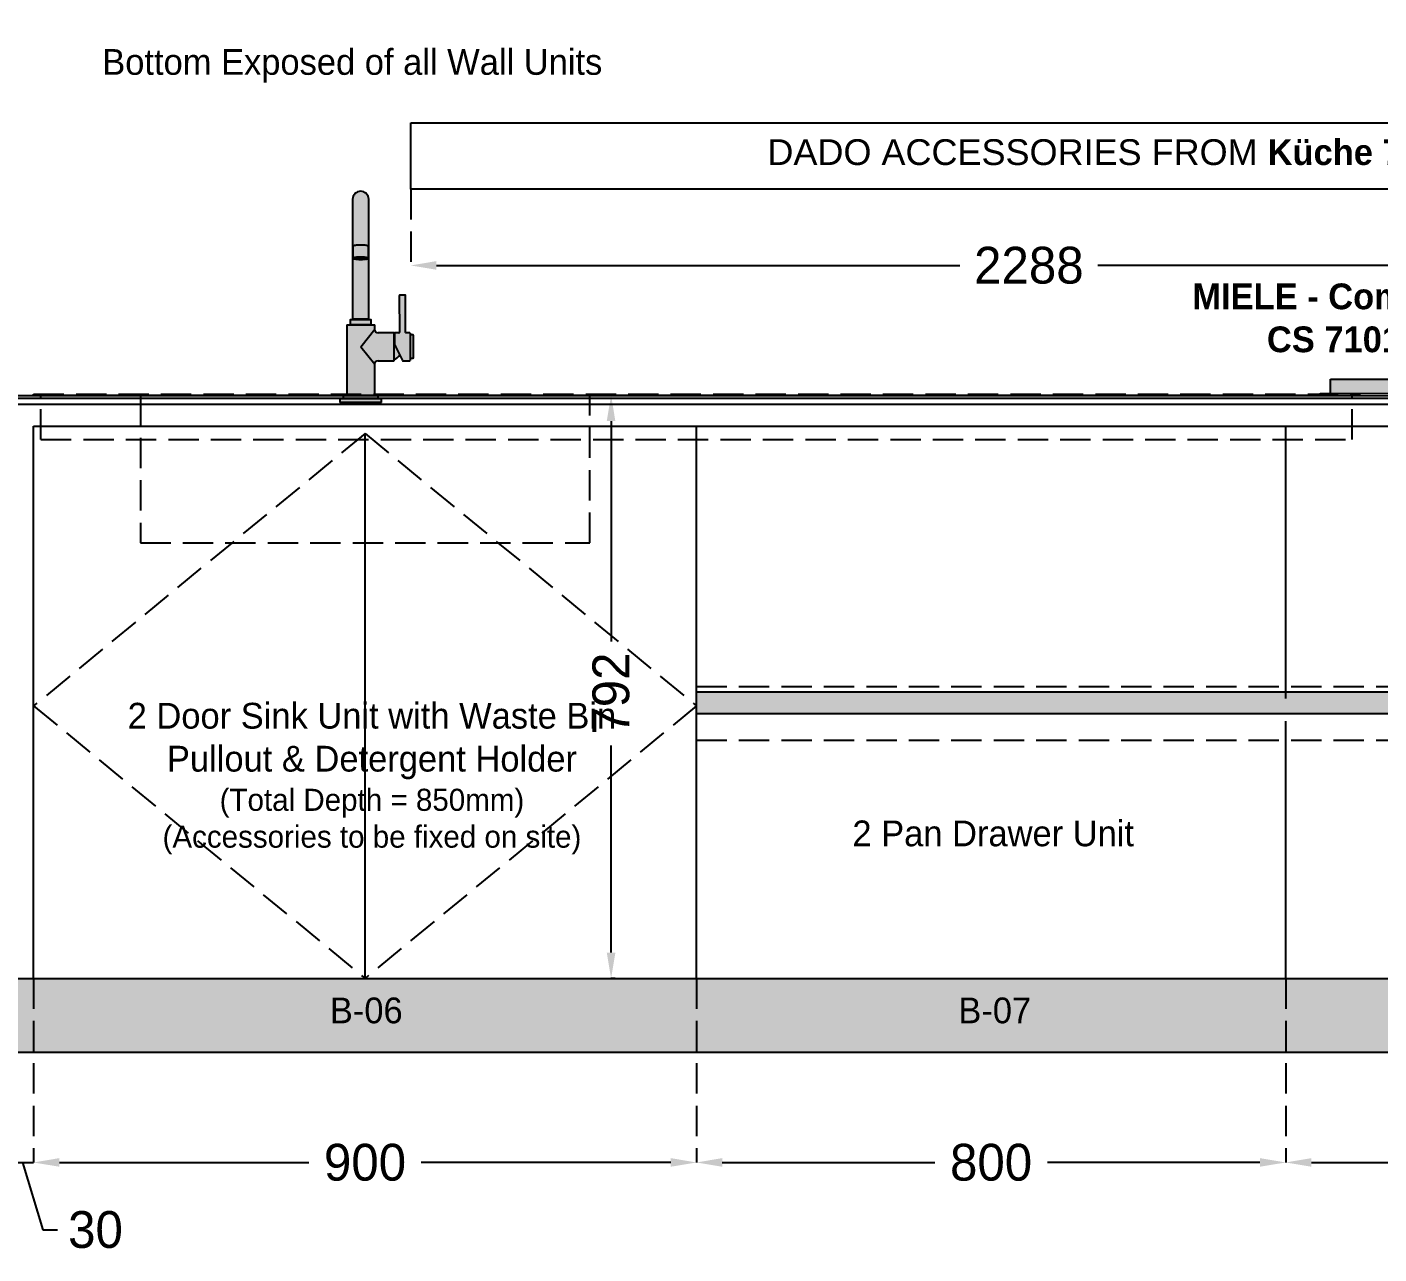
# Model space of a CAD drawing. Header units: millimetres. Extents: x -279428 to -243254, y -13605 to 1263.
# Drawn here: x -250711 to -248876, y -3036 to -1370 of the extents above; entities that cross this region are included whole.
import ezdxf

# ---------------------------------------------------------------- set-up
doc = ezdxf.new("R2010")
doc.units = ezdxf.units.MM
doc.linetypes.add('DGN Style 3', pattern=[57.66124, 41.1866, -16.47464])
for name, color, linetype in [('1-arredi retini', 7, 'Continuous'), ('kitchen line', 250, 'Continuous'), ('Livello 1', 7, 'Continuous'), ('Measurement', 7, 'Continuous')]:
    doc.layers.add(name, color=color, linetype=linetype)
for name, color, linetype, lineweight in [('Partition', 7, 'Continuous', 0), ('Plumbing Fixtures', 220, 'Continuous', 25), ('Text', 7, 'Continuous', 0)]:
    doc.layers.add(name, color=color, linetype=linetype, lineweight=lineweight)
doc.styles.add('Kuche7', font='', dxfattribs={"height": 50})
doc.styles.get("Standard").update_dxf_attribs({"font": 'arial.ttf'})
doc.styles.get('Kuche7').set_extended_font_data('Montserrat')
doc.dimstyles.new('Kuche7', dxfattribs={"dimtxt": 50, "dimasz": 35, "dimexe": 0.18, "dimexo": 0.0625, "dimgap": 10, "dimtad": 0, "dimdec": 0, "dimzin": 0, "dimdsep": 46, "dimtxsty": 'Kuche7', "dimcen": 0.09, "dimclrd": 256, "dimclre": 254, "dimclrt": 1, "dimadec": 0, "dimazin": 0, "dimtfac": 1, "dimtdec": 0, "dimtofl": 0, "dimtmove": 0, "dimatfit": 3, "dimfxl": 1, "dimtolj": 1, "dimtzin": 0, "dimarcsym": 0})

# ---------------------------------------------------------------- blocks, each defined once
blk = doc.blocks.new('ltap')
at = {"layer": '1-arredi retini', "ltscale": 150}
h = blk.add_hatch(color=253, dxfattribs=at)
h.dxf.hatch_style = 1
edge = h.paths.add_edge_path(flags=17)
edge.add_arc((0, 276), 10.9, 0, 180)
edge.add_line((-10.9, 276), (-10.9, 217.1))
edge.add_line((-10.9, 217.1), (-10.9, 212.2))
edge.add_ellipse((0, 212), major_axis=(10.9, 0), ratio=0.173648, start_angle=0, end_angle=180, ccw=False)
edge.add_line((10.9, 212.3), (10.9, 217.1))
edge.add_line((10.9, 217.1), (10.9, 276))
edge = h.paths.add_edge_path()
edge.add_spline(control_points=[(10.8, 197), (10.8, 196.9), (10.8, 196.7), (10.7, 196.5), (10.6, 196.2), (10.4, 196), (10.2, 195.8), (9.9, 195.6), (9.5, 195.4), (9, 195.3), (8.5, 195.1), (8, 195), (7.6, 194.9), (7.4, 194.9), (7.4, 194.9)], knot_values=[0.506449, 0.506449, 0.506449, 0.506449, 0.52828, 0.558342, 0.589939, 0.624642, 0.664962, 0.717354, 0.777431, 0.834862, 0.890723, 0.945616, 0.999881, 1, 1, 1, 1], degree=3, periodic=0)
edge.add_ellipse((0, 196), major_axis=(-9.55, 0), ratio=0.173648, start_angle=148.8751, end_angle=206.4244, ccw=False)
edge.add_spline(control_points=[(10.8, 197), (10.8, 196.9), (10.8, 196.7), (10.7, 196.5), (10.6, 196.2), (10.4, 196), (10.2, 195.8), (9.9, 195.6), (9.5, 195.4), (9, 195.3), (8.5, 195.1), (8, 195), (7.6, 194.9), (7.4, 194.9), (7.4, 194.9)], knot_values=[0.506449, 0.506449, 0.506449, 0.506449, 0.52828, 0.558342, 0.589939, 0.624642, 0.664962, 0.717354, 0.777431, 0.834862, 0.890723, 0.945616, 0.999881, 1, 1, 1, 1], degree=3, periodic=0)
edge.add_ellipse((0, 195.6), major_axis=(8.55, 0), ratio=0.173648, start_angle=342.9235, end_angle=360, ccw=False)
edge.add_spline(control_points=[(10.8, 197), (10.8, 196.9), (10.8, 196.7), (10.7, 196.5), (10.6, 196.2), (10.4, 196), (10.2, 195.8), (9.9, 195.6), (9.5, 195.4), (9, 195.3), (8.5, 195.1), (8, 195), (7.6, 194.9), (7.4, 194.9), (7.4, 194.9)], knot_values=[0.506449, 0.506449, 0.506449, 0.506449, 0.52828, 0.558342, 0.589939, 0.624642, 0.664962, 0.717354, 0.777431, 0.834862, 0.890723, 0.945616, 0.999881, 1, 1, 1, 1], degree=3, periodic=0)
edge.add_ellipse((0, 195.6), major_axis=(8.55, 0), ratio=0.173648, start_angle=197.0765, end_angle=329.5032, ccw=False)
edge.add_line((5.8, 194.5), (5.8, 194.5))
edge.add_ellipse((0, 195.6), major_axis=(8.55, 0), ratio=0.173648, start_angle=197.0765, end_angle=329.5032, ccw=False)
edge.add_line((4.1, 194.3), (4.1, 194.3))
edge.add_ellipse((0, 195.6), major_axis=(8.55, 0), ratio=0.173648, start_angle=197.0765, end_angle=329.5032, ccw=False)
edge.add_line((2.2, 194.2), (2.2, 194.2))
edge.add_ellipse((0, 195.6), major_axis=(8.55, 0), ratio=0.173648, start_angle=197.0765, end_angle=329.5032, ccw=False)
edge.add_line((-2.2, 194.2), (-2.2, 194.2))
edge.add_ellipse((0, 195.6), major_axis=(8.55, 0), ratio=0.173648, start_angle=197.0765, end_angle=329.5032, ccw=False)
edge.add_line((-5.8, 194.5), (-5.8, 194.5))
edge.add_ellipse((0, 195.6), major_axis=(8.55, 0), ratio=0.173648, start_angle=197.0765, end_angle=329.5032, ccw=False)
edge.add_ellipse((0, 196), major_axis=(-9.55, 0), ratio=0.173648, start_angle=0, end_angle=31.1249, ccw=False)
edge.add_ellipse((0, 196), major_axis=(-9.55, 0), ratio=0.173648, start_angle=333.5756, end_angle=360, ccw=False)
edge.add_ellipse((0, 196), major_axis=(-9.55, 0), ratio=0.173648, start_angle=206.4244, end_angle=333.5756, ccw=False)
edge.add_ellipse((0, 196), major_axis=(-9.55, 0), ratio=0.173648, start_angle=148.8751, end_angle=206.4244, ccw=False)
edge.add_spline(control_points=[(10.8, 197), (10.8, 196.9), (10.8, 196.7), (10.7, 196.5), (10.6, 196.2), (10.4, 196), (10.2, 195.8), (9.9, 195.6), (9.5, 195.4), (9, 195.3), (8.5, 195.1), (8, 195), (7.6, 194.9), (7.4, 194.9), (7.4, 194.9)], knot_values=[0.506449, 0.506449, 0.506449, 0.506449, 0.52828, 0.558342, 0.589939, 0.624642, 0.664962, 0.717354, 0.777431, 0.834862, 0.890723, 0.945616, 0.999881, 1, 1, 1, 1], degree=3, periodic=0)
edge.add_line((10.9, 197.3), (10.9, 204.7))
edge.add_line((10.9, 204.7), (10.9, 212))
edge.add_line((10.9, 212), (10.9, 217.1))
edge.add_line((10.9, 217.1), (10.9, 276))
edge.add_arc((0, 276), 10.9, 360, 540)
edge.add_line((-10.9, 276), (-10.9, 217.1))
edge.add_line((-10.9, 217.1), (-10.9, 212.2))
edge.add_line((-10.9, 212.2), (-10.9, 212))
edge.add_line((-10.9, 212), (-10.9, 204.7))
edge.add_line((-10.9, 204.7), (-10.9, 113.5))
edge.add_line((-10.9, 113.5), (10.9, 113.5))
edge.add_line((10.9, 113.5), (10.9, 197.3))
edge = h.paths.add_edge_path(flags=16)
edge.add_spline(control_points=[(-10.8, 211.8), (-10.8, 211.9), (-10.8, 212), (-10.7, 212.1), (-10.6, 212.3), (-10.4, 212.4), (-10.3, 212.5), (-10.2, 212.5)], knot_values=[0, 0, 0, 0, 0.103978, 0.333133, 0.588032, 0.869874, 1, 1, 1, 1], degree=3, periodic=0)
edge.add_ellipse((0, 211.8), major_axis=(-10.8, 0), ratio=0.173648, start_angle=359.2044, end_angle=360, ccw=False)
edge.add_line((-10.8, 211.8), (-10.8, 211.8))
edge.add_ellipse((0, 211.8), major_axis=(-10.8, 0), ratio=0.173648, start_angle=359.2044, end_angle=360, ccw=False)
h.paths.add_polyline_path([(0, 75.7), (19, 99.5), (19, 105.4), (-19, 105.4), (-19, 9.5), (19, 9.5), (19, 52)])
h.paths.add_polyline_path([(45.6, 94.7), (23.7, 94.7, -0.414214), (19, 99.5), (0, 75.7), (19, 52, -0.414214), (23.7, 56.7), (45.6, 56.7)])
h.paths.add_polyline_path([(67, 94.3, 0.414214), (66.5, 94.8), (61.5, 94.8, -0.414214), (61, 95.2), (61, 145.6, 0.4142), (60.5, 146.1), (52.9, 146.1, 0.414214), (52.4, 145.6), (52.5, 95.2, -0.414214), (52, 94.8), (46.7, 94.7, 0.414214), (46.5, 94.6), (46.5, 78.4, 0.113936), (46.8, 77.1), (56.7, 56.9, 0.286745), (56.9, 56.8), (66.5, 56.8, 0.414214), (67, 57.2)])
h.paths.add_polyline_path([(14.2, 112.1, 0.414214), (13.8, 112.6), (-13.8, 112.6, 0.414214), (-14.2, 112.1), (-14.2, 105.9), (14.2, 105.9)])
h = blk.add_hatch(color=253, dxfattribs=at)
h.dxf.hatch_style = 1
edge = h.paths.add_edge_path()
edge.add_arc((0, 276), 10.9, 0, 180)
edge.add_line((-10.9, 276), (-10.9, 217.1))
edge.add_line((-10.9, 217.1), (-10.9, 212.2))
edge.add_ellipse((0, 212), major_axis=(10.9, 0), ratio=0.173648, start_angle=0, end_angle=180, ccw=False)
edge.add_line((10.9, 212.3), (10.9, 217.1))
edge.add_line((10.9, 217.1), (10.9, 276))
h = blk.add_hatch(color=253, dxfattribs=at)
h.dxf.hatch_style = 1
h.paths.add_polyline_path([(46.8, 77.1, -0.113936), (46.5, 78.4), (46.5, 92.5, 0.013628), (45.6, 93), (45.6, 58.5, 0.124886), (52.9, 64.4), (52.9, 64.8)])
h = blk.add_hatch(color=253, dxfattribs=at)
h.dxf.hatch_style = 1
h.paths.add_polyline_path([(71.2, 91.5, 0.414214), (70.8, 91.9), (67, 91.9), (67, 59.8), (71.1, 59.8, 0.200059), (71.3, 60.1)])
h = blk.add_hatch(color=253, dxfattribs=at)
h.dxf.hatch_style = 1
h.paths.add_polyline_path([(23.7, 9, 0.414214), (23.3, 9.5), (-23.3, 9.5, 0.414214), (-23.7, 9), (-23.7, 6.2, -0.414214), (-24.2, 5.7), (24.2, 5.7, -0.414214), (23.7, 6.2)])
h.paths.add_polyline_path([(28.5, 5.2, 0.414214), (28, 5.7), (-28, 5.7, 0.414214), (-28.5, 5.2), (-28.5, 0), (28.5, 0)])
at = {"layer": 'Plumbing Fixtures', "color": 250, "linetype": 'Continuous'}
for p, q in [((-10.9, 276), (-10.9, 217.1)), ((10.9, 217.1), (10.9, 276)), ((-10.9, 217.1), (-10.9, 212)), ((-10.9, 212), (-10.9, 204.7)), ((-10.9, 204.7), (-10.9, 113.5)), ((-10.8, 211.8), (-10.8, 197)), ((10.8, 197), (10.8, 211.8)), ((10.9, 212), (10.9, 217.1)), ((10.9, 204.7), (10.9, 212)), ((10.9, 113.5), (10.9, 204.7)), ((-8.5, 196.8), (-8.5, 195.6)), ((-5.9, 195.8), (-8.1, 195.8)), ((-5.9, 195.8), (-8.1, 195.8)), ((-7.8, 195.5), (-7.8, 195.8)), ((-5.9, 195.6), (-7.8, 195.5)), ((-5.9, 195.5), (-7.8, 195.4)), ((-5.8, 196.1), (-7.7, 196.2)), ((-5.7, 196.1), (-7.6, 196.2)), ((-7, 195.1), (-7, 195.5)), ((-5.6, 195.3), (-7, 195.1)), ((-5.5, 195.2), (-6.9, 195.1)), ((-5.2, 196.3), (-6.7, 196.5)), ((-5.1, 196.3), (-6.6, 196.5)), ((-5.9, 195.8), (-5.9, 196.1)), ((-5.9, 195.8), (-5.9, 195.6)), ((-5.8, 194.8), (-5.8, 195.2)), ((-4.8, 195), (-5.8, 194.8)), ((-5.7, 196.1), (-5.7, 196.4)), ((-4.6, 195), (-5.6, 194.8)), ((-4.3, 196.5), (-5.4, 196.7)), ((-4.1, 196.6), (-5.2, 196.7)), ((-5.1, 196.3), (-5.1, 196.7)), ((-2.6, 195.8), (-4.9, 195.8)), ((-2.6, 195.8), (-4.8, 195.8)), ((-4.4, 195.8), (-4.4, 195.4)), ((-2.6, 195.6), (-4.4, 195.4)), ((-2.5, 195.5), (-4.2, 195.4)), ((-4.1, 196.6), (-4.1, 196.9)), ((-4.1, 194.6), (-4.1, 194.9)), ((-3.5, 194.8), (-4.1, 194.6)), ((-3.3, 194.8), (-4, 194.6)), ((-2.3, 196), (-3.9, 196.2)), ((-3.1, 196.7), (-3.7, 196.9)), ((-2.2, 196.1), (-3.7, 196.2)), ((-2.9, 196.7), (-3.6, 196.9)), ((-2.9, 196.7), (-2.9, 197)), ((-2.6, 196), (-2.6, 195.8)), ((-2.6, 195.8), (-2.6, 195.6)), ((-2.6, 195.5), (-2.6, 195.1)), ((-1.9, 195.3), (-2.6, 195.1)), ((-1.6, 195.3), (-2.3, 195)), ((-2.2, 196.4), (-2.2, 196.1)), ((-1.4, 196.2), (-2.2, 196.4)), ((-2.2, 194.5), (-2.2, 194.7)), ((-1.9, 194.6), (-2.2, 194.5)), ((-1.6, 196.8), (-2, 197)), ((-1.7, 194.6), (-2, 194.5)), ((-1.2, 196.2), (-1.9, 196.4)), ((-1.4, 196.8), (-1.8, 197)), ((-1.4, 196.8), (-1.4, 197)), ((-1.2, 196.5), (-1.2, 196.2)), ((-0.5, 196), (-0.5, 195.8)), ((-0.2, 196.3), (-0.2, 196.5)), ((-0.2, 195.7), (-0.2, 195.7)), ((-0.2, 195.2), (-0.2, 194.9)), ((-0.1, 196.8), (-0.1, 197.1)), ((-0.1, 194.6), (-0.1, 194.4)), ((0.1, 196.8), (0.1, 197.1)), ((0.1, 194.6), (0.1, 194.4)), ((0.2, 196.3), (0.2, 196.5)), ((0.2, 195.7), (0.2, 195.7)), ((0.2, 195.2), (0.2, 194.9)), ((0.5, 195.8), (0.5, 196)), ((1.2, 196.5), (1.2, 196.2)), ((1.2, 196.2), (1.9, 196.4)), ((1.4, 196.8), (1.8, 197)), ((1.4, 196.8), (1.4, 197)), ((1.4, 196.2), (2.2, 196.4)), ((1.6, 196.8), (2, 197)), ((1.6, 195.3), (2.3, 195)), ((1.7, 194.6), (2, 194.5)), ((1.9, 195.3), (2.6, 195.1)), ((1.9, 194.6), (2.2, 194.5)), ((2.2, 196.4), (2.2, 196.1)), ((2.2, 196.1), (3.7, 196.2)), ((2.2, 194.5), (2.2, 194.7)), ((2.3, 196), (3.9, 196.2)), ((2.5, 195.5), (4.2, 195.4)), ((2.6, 196), (2.6, 195.8)), ((2.6, 195.8), (4.9, 195.8)), ((2.6, 195.8), (4.8, 195.8)), ((2.6, 195.6), (2.6, 195.8)), ((2.6, 195.6), (4.4, 195.4)), ((2.6, 195.5), (2.6, 195.1)), ((2.9, 196.7), (2.9, 197)), ((2.9, 196.7), (3.6, 196.9)), ((3.1, 196.7), (3.7, 196.9)), ((3.3, 194.8), (4, 194.6)), ((3.5, 194.8), (4.1, 194.6)), ((4.1, 196.6), (4.1, 196.9)), ((4.1, 196.6), (5.2, 196.7)), ((4.1, 194.6), (4.1, 194.9)), ((4.3, 196.5), (5.4, 196.7)), ((4.4, 195.8), (4.4, 195.4)), ((4.6, 195), (5.6, 194.8)), ((4.8, 195), (5.8, 194.8)), ((5.1, 196.3), (5.1, 196.7)), ((5.1, 196.3), (6.6, 196.5)), ((5.2, 196.3), (6.7, 196.5)), ((5.5, 195.2), (6.9, 195.1)), ((5.6, 195.3), (7, 195.1)), ((5.7, 196.1), (5.7, 196.4)), ((5.7, 196.1), (7.6, 196.2)), ((5.8, 196.1), (7.7, 196.2)), ((5.8, 194.8), (5.8, 195.2)), ((5.9, 195.8), (5.9, 196.1)), ((5.9, 195.8), (8.1, 195.8)), ((5.9, 195.8), (8.1, 195.8)), ((5.9, 195.6), (5.9, 195.8)), ((5.9, 195.6), (7.8, 195.5)), ((5.9, 195.5), (7.8, 195.4)), ((7, 195.1), (7, 195.5)), ((7.8, 195.5), (7.8, 195.8)), ((8.5, 195.6), (8.5, 196.8)), ((52.4, 145.6), (52.5, 95.2)), ((52.9, 146.1), (60.5, 146.1)), ((61, 95.2), (61, 145.6)), ((-14.2, 112.1), (-14.2, 105.9)), ((-13.8, 112.6), (13.8, 112.6)), ((-10.3, 113.5), (-10.9, 112.9)), ((-10.9, 113.5), (10.9, 113.5)), ((10.9, 112.9), (-10.9, 112.9)), ((-10.9, 112.9), (-10.9, 112.6)), ((10.9, 112.9), (10.3, 113.5)), ((10.9, 112.6), (10.9, 112.9)), ((14.2, 105.9), (14.2, 112.1)), ((-19, 105.4), (19, 105.4)), ((-19, 105.4), (-19, 9.5)), ((-14.2, 105.9), (14.2, 105.9)), ((-13.8, 105.9), (-13.8, 105.4)), ((0, 75.7), (19, 99.5)), ((13.8, 105.4), (13.8, 105.9)), ((19, 99.5), (19, 105.4)), ((45.6, 94.7), (23.7, 94.7)), ((45.6, 56.7), (45.6, 94.7)), ((46.5, 78.4), (46.5, 94.6)), ((52, 94.8), (46.7, 94.7)), ((66.5, 94.8), (61.5, 94.8)), ((67, 94.3), (67, 57.2)), ((70.8, 91.9), (67, 91.9)), ((0, 75.7), (19, 52)), ((46.8, 77.1), (56.7, 56.9)), ((71.2, 91.5), (71.3, 60.1)), ((23.7, 56.7), (45.6, 56.7)), ((52.9, 64.8), (52.9, 64.4)), ((56.9, 56.8), (66.5, 56.8)), ((71.1, 59.8), (67, 59.8)), ((19, 9.5), (19, 52)), ((-28.5, 5.2), (-28.5, 0)), ((28.5, 0), (-28.5, 0)), ((-28, 5.7), (28, 5.7)), ((-23.7, 9), (-23.7, 6.2)), ((-23.3, 9.5), (23.3, 9.5)), ((23.7, 6.2), (23.7, 9)), ((28.5, 0), (28.5, 5.2))]:
    blk.add_line(p, q, dxfattribs=at)
for centre, radius, start, end in [((0, 276), 10.9, 0, 180), ((-7.8, 195.8), 0.244, 176.1239, 183.8761), ((-5.8, 195.8), 0.18, 174.7349, 180), ((0, 181.3), 15, 89.3656, 90.6344), ((0, 207.4), 11.7, 268.8354, 271.1646), ((0, 223.7), 28.7, 269.6682, 270.3318), ((0, 162.7), 34.2, 89.8408, 90.1592), ((0, 240.9), 46.5, 269.8829, 270.1171), ((5.8, 195.8), 0.18, 0, 5.2651), ((7.8, 195.8), 0.244, 356.1239, 3.8761), ((52.9, 145.6), 0.475, 90.0682, 180.0682), ((60.5, 145.6), 0.475, 0.0682, 90.0682), ((-13.8, 112.1), 0.475, 90, 180), ((13.8, 112.1), 0.475, 0, 90), ((23.7, 99.5), 4.75, 180.2961, 269.6345), ((37.6, 75.7), 19, 62.0422, 65.1654), ((46.7, 94.6), 0.19, 90.0682, 180.0682), ((52, 95.2), 0.475, 271.2814, 359.8884), ((61.5, 95.2), 0.473, 179.3597, 270.1849), ((66.5, 94.3), 0.475, 0.0682, 90.0682), ((70.8, 91.5), 0.475, 0.0682, 90.0682), ((49.4, 78.4), 2.85, 180.0682, 206.0682), ((23.7, 52), 4.75, 90.2961, 179.6345), ((37.6, 75.7), 19, 294.8346, 323.3089), ((56.9, 56.9), 0.19, 206.0682, 263.2471), ((66.5, 57.2), 0.475, 270.0682, 0.0682), ((70.8, 60.1), 0.475, 314.8155, 0.0682), ((-28, 5.2), 0.475, 90, 180), ((-24.2, 6.2), 0.475, 270, 0), ((-23.3, 9), 0.475, 90, 180), ((23.3, 9), 0.475, 0, 90), ((24.2, 6.2), 0.475, 180, 270), ((28, 5.2), 0.475, 0, 90)]:
    blk.add_arc(centre, radius, start, end, dxfattribs=at)
for centre, major_axis, start_param, end_param in [((0, 212), (10.9, 0), 0, 3.273564), ((0, 211.8), (-10.8, 0), 6.269299, 6.283185), ((0, 212), (10.7, 0), 0.359577, 2.828858), ((0, 212), (10.9, 0), 6.151213, 6.283185), ((0, 196), (-9.55, 0), 2.59836, 6.283185), ((0, 196), (-9.55, 0), 0, 0.543233), ((0, 195.8), (-8.07, 0), 6.171271, 6.27142), ((0, 195.8), (-8.07, 0), 0.011765, 0.250034), ((0, 195.8), (-8.08, 0), 0.250034, 0.273564), ((0, 195.8), (-8.07, 0), 0.273564, 0.511834), ((0, 195.8), (-8.07, 0), 0.511834, 0.535364), ((0, 195.8), (-8.07, 0), 0.535364, 0.773633), ((0, 195.8), (-5.94, 0), -0.2778, -0.245799), ((0, 195.8), (-8.07, 0), 0.773633, 0.797163), ((0, 195.8), (-8.07, 0), 0.797163, 1.035433), ((0, 195.8), (-5.94, 0), -0.539599, -0.507598), ((0, 195.8), (-4.99, 0), 0.490259, 0.556938), ((0, 195.8), (-5.94, 0), -0.801399, -0.769397), ((0, 195.8), (-8.07, 0), 1.035433, 1.058963), ((0, 195.8), (-8.07, 0), 1.058963, 1.297232), ((0, 195.8), (-5.94, 0), -1.063198, -1.031197), ((0, 195.8), (2.61, 0), 3.077913, 3.141593), ((0, 195.8), (-4.99, 0), 1.013858, 1.080537), ((0, 195.8), (-2.61, 0), -0.587278, -0.459919), ((0, 195.8), (-8.07, 0), 1.297232, 1.320762), ((0, 195.8), (-8.07, 0), 1.320762, 1.559031), ((0, 195.8), (-5.94, 0), -1.324998, -1.292996), ((0, 195.8), (-2.61, 0), -1.110877, -0.983518), ((0, 195.8), (8.07, 0), 4.724154, 4.962423), ((0, 195.8), (2.61, 0), 0.983518, 1.110877), ((0, 195.8), (5.94, 0), 1.292996, 1.324998), ((0, 195.8), (8.07, 0), -1.320762, -1.297232), ((0, 195.8), (2.61, 0), 0.459919, 0.587278), ((0, 195.8), (8.07, 0), -1.297232, -1.058963), ((0, 195.8), (4.99, 0), -1.080537, -1.013858), ((0, 195.8), (-2.61, 0), 3.141593, 3.205272), ((0, 195.8), (5.94, 0), 1.031197, 1.063198), ((0, 195.8), (8.07, 0), -1.058963, -1.035433), ((0, 195.8), (5.94, 0), 0.769397, 0.801399), ((0, 195.8), (8.07, 0), -1.035433, -0.797163), ((0, 195.8), (4.99, 0), -0.556938, -0.490259), ((0, 195.8), (5.94, 0), 0.507598, 0.539599), ((0, 195.8), (8.07, 0), -0.797163, -0.773633), ((0, 195.8), (5.94, 0), 0.245799, 0.2778), ((0, 195.8), (8.07, 0), -0.773633, -0.535364), ((0, 195.8), (8.07, 0), -0.535364, -0.511834), ((0, 195.8), (8.07, 0), -0.511834, -0.273564), ((0, 195.8), (8.07, 0), 6.033151, 6.27142), ((0, 195.8), (8.07, 0), -0.273564, -0.250034), ((0, 195.8), (8.07, 0), 0.011765, 0.111914)]:
    blk.add_ellipse(centre, major_axis=major_axis, ratio=0.173648, start_param=start_param, end_param=end_param, dxfattribs=at)
for centre, major_axis in [((0, 195.6), (8.55, 0)), ((0, 195.6), (-8.26, 0)), ((0, 195.6), (-5.94, 0)), ((0, 195.6), (4.99, 0)), ((0, 195.6), (-2.61, 0)), ((0, 195.6), (2.04, 0)), ((0, 195.8), (0.494, 0))]:
    blk.add_ellipse(centre, major_axis=major_axis, ratio=0.173648, dxfattribs=at)
for points, knots in [([(-10.2, 212.5), (-10.3, 212.5), (-10.4, 212.4), (-10.6, 212.3), (-10.7, 212.1), (-10.8, 212), (-10.8, 211.9), (-10.8, 211.8)], [0, 0, 0, 0, 0.130126, 0.411968, 0.666867, 0.896022, 1, 1, 1, 1]), ([(10.8, 211.8), (10.8, 211.8), (10.8, 211.9), (10.8, 212), (10.7, 212.2), (10.5, 212.3), (10.3, 212.5), (10.1, 212.6), (10.1, 212.6)], [0.0168718, 0.0168718, 0.0168718, 0.0168718, 0.0571322, 0.2444983, 0.4341934, 0.6428478, 0.8688163, 1, 1, 1, 1]), ([(-10.8, 197), (-10.8, 196.9), (-10.8, 196.7), (-10.7, 196.5), (-10.6, 196.2), (-10.4, 196), (-10.2, 195.8), (-9.9, 195.6), (-9.5, 195.5), (-9.1, 195.3), (-8.5, 195.1), (-8, 195), (-7.5, 194.9), (-7.3, 194.9), (-7.3, 194.9)], [0, 0, 0, 0, 0.0256942, 0.0563693, 0.0874441, 0.1207127, 0.1584996, 0.2039947, 0.2602135, 0.3227656, 0.3822549, 0.4392143, 0.4947072, 0.5013963, 0.5013963, 0.5013963, 0.5013963]), ([(7.3, 194.9), (7.3, 194.9), (7.6, 194.9), (8, 195), (8.5, 195.1), (9, 195.3), (9.5, 195.4), (9.9, 195.6), (10.2, 195.8), (10.4, 196), (10.6, 196.2), (10.7, 196.5), (10.8, 196.7), (10.8, 196.9), (10.8, 197)], [0.500797, 0.500797, 0.500797, 0.500797, 0.5065676, 0.5608334, 0.615726, 0.6715867, 0.7290176, 0.7890954, 0.8414873, 0.8818069, 0.9165097, 0.9481069, 0.9781688, 1, 1, 1, 1])]:
    blk.add_open_spline(points, degree=3, knots=knots, dxfattribs=at)
blk = doc.blocks.new('*D76')
at = {"layer": 'Defpoints', "color": 0, "transparency": 16777216}
for p in [(-250732.2, -2662.2), (-250702.2, -2662.2), (-250702.2, -2912.2)]:
    blk.add_point(p, dxfattribs=at)
at = {"layer": 'Measurement', "color": 254, "linetype": 'DGN Style 3', "lineweight": -2, "transparency": 16777216}
for p, q in [((-250732.2, -2662.2), (-250732.2, -2912.4)), ((-250702.2, -2662.2), (-250702.2, -2912.4))]:
    blk.add_line(p, q, dxfattribs=at)
at = {"layer": 'Measurement', "lineweight": -2, "transparency": 16777216}
for p, q in [((-250767.2, -2912.2), (-250802.2, -2912.2)), ((-250732.2, -2912.2), (-250702.2, -2912.2)), ((-250717.2, -2912.2), (-250689.7, -3003.6)), ((-250667.2, -2912.2), (-250632.2, -2912.2)), ((-250689.7, -3003.6), (-250669.7, -3003.6))]:
    blk.add_line(p, q, dxfattribs=at)
at = {"layer": 'Measurement', "transparency": 16777216}
for points in [[(-250767.2, -2906.3), (-250767.2, -2918), (-250732.2, -2912.2)], [(-250667.2, -2906.3), (-250667.2, -2918), (-250702.2, -2912.2)]]:
    blk.add_solid(points, dxfattribs=at)
at = {"layer": 'Measurement', "color": 1, "transparency": 16777216, "insert": (-250618.1, -3003.6), "char_height": 50, "attachment_point": 5, "style": 'Kuche7'}
blk.add_mtext('\\A1;30', dxfattribs=at)
blk = doc.blocks.new('*D77')
at = {"layer": 'Defpoints', "color": 0, "transparency": 16777216}
for p in [(-250702.2, -2662.2), (-249802.2, -2662.2), (-249802.2, -2912.2)]:
    blk.add_point(p, dxfattribs=at)
at = {"layer": 'Measurement', "color": 254, "linetype": 'DGN Style 3', "lineweight": -2, "transparency": 16777216}
for p, q in [((-250702.2, -2662.2), (-250702.2, -2912.4)), ((-249802.2, -2662.2), (-249802.2, -2912.4))]:
    blk.add_line(p, q, dxfattribs=at)
at = {"layer": 'Measurement', "lineweight": -2, "transparency": 16777216}
for p, q in [((-250667.2, -2912.2), (-250328.3, -2912.2)), ((-249837.2, -2912.2), (-250176.1, -2912.2))]:
    blk.add_line(p, q, dxfattribs=at)
at = {"layer": 'Measurement', "transparency": 16777216}
for points in [[(-250667.2, -2906.3), (-250667.2, -2918), (-250702.2, -2912.2)], [(-249837.2, -2906.3), (-249837.2, -2918), (-249802.2, -2912.2)]]:
    blk.add_solid(points, dxfattribs=at)
at = {"layer": 'Measurement', "color": 1, "transparency": 16777216, "insert": (-250252.2, -2912.2), "char_height": 50, "attachment_point": 5, "style": 'Kuche7'}
blk.add_mtext('\\A1;900', dxfattribs=at)
blk = doc.blocks.new('*D78')
at = {"layer": 'Defpoints', "color": 0, "transparency": 16777216}
for p in [(-249802.2, -2662.2), (-249002.2, -2662.2), (-249002.2, -2912.2)]:
    blk.add_point(p, dxfattribs=at)
at = {"layer": 'Measurement', "color": 254, "linetype": 'DGN Style 3', "lineweight": -2, "transparency": 16777216}
for p, q in [((-249802.2, -2662.2), (-249802.2, -2912.4)), ((-249002.2, -2662.2), (-249002.2, -2912.4))]:
    blk.add_line(p, q, dxfattribs=at)
at = {"layer": 'Measurement', "lineweight": -2, "transparency": 16777216}
for p, q in [((-249767.2, -2912.2), (-249478.7, -2912.2)), ((-249037.2, -2912.2), (-249325.6, -2912.2))]:
    blk.add_line(p, q, dxfattribs=at)
at = {"layer": 'Measurement', "transparency": 16777216}
for points in [[(-249767.2, -2906.3), (-249767.2, -2918), (-249802.2, -2912.2)], [(-249037.2, -2906.3), (-249037.2, -2918), (-249002.2, -2912.2)]]:
    blk.add_solid(points, dxfattribs=at)
at = {"layer": 'Measurement', "color": 1, "transparency": 16777216, "insert": (-249402.2, -2912.2), "char_height": 50, "attachment_point": 5, "style": 'Kuche7'}
blk.add_mtext('\\A1;800', dxfattribs=at)
blk = doc.blocks.new('*D79')
at = {"layer": 'Defpoints', "color": 0, "transparency": 16777216}
for p in [(-249002.2, -2662.2), (-248102.2, -2662.2), (-248102.2, -2912.2)]:
    blk.add_point(p, dxfattribs=at)
at = {"layer": 'Measurement', "color": 254, "linetype": 'DGN Style 3', "lineweight": -2, "transparency": 16777216}
for p, q in [((-249002.2, -2662.2), (-249002.2, -2912.4)), ((-248102.2, -2662.2), (-248102.2, -2912.4))]:
    blk.add_line(p, q, dxfattribs=at)
at = {"layer": 'Measurement', "lineweight": -2, "transparency": 16777216}
for p, q in [((-248967.2, -2912.2), (-248628.3, -2912.2)), ((-248137.2, -2912.2), (-248476.1, -2912.2))]:
    blk.add_line(p, q, dxfattribs=at)
at = {"layer": 'Measurement', "transparency": 16777216}
for points in [[(-248967.2, -2906.3), (-248967.2, -2918), (-249002.2, -2912.2)], [(-248137.2, -2906.3), (-248137.2, -2918), (-248102.2, -2912.2)]]:
    blk.add_solid(points, dxfattribs=at)
at = {"layer": 'Measurement', "color": 1, "transparency": 16777216, "insert": (-248552.2, -2912.2), "char_height": 50, "attachment_point": 5, "style": 'Kuche7'}
blk.add_mtext('\\A1;900', dxfattribs=at)
blk = doc.blocks.new('*D37')
at = {"layer": 'Defpoints', "color": 0, "transparency": 16777216}
for p in [(-251632.2, -1342.2), (-250702.2, -1342.2), (-251382.2, -1870.4)]:
    blk.add_point(p, dxfattribs=at)
at = {"layer": 'Measurement', "color": 254, "linetype": 'DGN Style 3', "lineweight": -2, "transparency": 16777216}
for p, q in [((-250702.2, -1342.2), (-251632.4, -1342.2)), ((-251382.2, -1870.4), (-251632.4, -1870.4))]:
    blk.add_line(p, q, dxfattribs=at)
at = {"layer": 'Measurement', "lineweight": -2, "transparency": 16777216}
for p, q in [((-251632.2, -1377.2), (-251632.2, -1535.5)), ((-251632.2, -1835.4), (-251632.2, -1677.1))]:
    blk.add_line(p, q, dxfattribs=at)
at = {"layer": 'Measurement', "transparency": 16777216}
for points in [[(-251638, -1377.2), (-251626.4, -1377.2), (-251632.2, -1342.2)], [(-251638, -1835.4), (-251626.4, -1835.4), (-251632.2, -1870.4)]]:
    blk.add_solid(points, dxfattribs=at)
at = {"layer": 'Measurement', "color": 1, "transparency": 16777216, "insert": (-251632.2, -1606.3), "char_height": 50, "attachment_point": 5, "rotation": 90, "style": 'Kuche7'}
blk.add_mtext('\\A1;528', dxfattribs=at)
blk = doc.blocks.new('*D88')
at = {"layer": 'Defpoints', "color": 0, "transparency": 16777216}
for p in [(-250190.2, -1590.2), (-247902.2, -1590.2), (-247902.2, -1694)]:
    blk.add_point(p, dxfattribs=at)
at = {"layer": 'kitchen line', "color": 254, "linetype": 'DGN Style 3', "lineweight": -2, "transparency": 16777216}
for p, q in [((-250190.2, -1590.2), (-250190.2, -1694.2)), ((-247902.2, -1590.2), (-247902.2, -1694.2))]:
    blk.add_line(p, q, dxfattribs=at)
at = {"layer": 'kitchen line', "lineweight": -2, "transparency": 16777216}
for p, q in [((-250155.2, -1694), (-249444.7, -1694)), ((-247937.2, -1694), (-249257.2, -1694))]:
    blk.add_line(p, q, dxfattribs=at)
at = {"layer": 'kitchen line', "transparency": 16777216}
for points in [[(-250155.2, -1688.1), (-250155.2, -1699.8), (-250190.2, -1694)], [(-247937.2, -1688.1), (-247937.2, -1699.8), (-247902.2, -1694)]]:
    blk.add_solid(points, dxfattribs=at)
at = {"layer": 'kitchen line', "color": 1, "transparency": 16777216, "insert": (-249350.9, -1694), "char_height": 50, "attachment_point": 5, "style": 'Kuche7'}
blk.add_mtext('\\A1;2288', dxfattribs=at)
blk = doc.blocks.new('GGBGRBRGGRTG')
at = {"layer": 'Livello 1', "linetype": 'Continuous', "lineweight": 0}
blk.add_hatch(color=9, dxfattribs=at).paths.add_polyline_path([(-274757.3, -2569), (-275135.3, -2569), (-275135.3, -2566), (-274757.3, -2566)])
at = {"layer": 'Partition', "linetype": 'Continuous', "lineweight": -3}
h = blk.add_hatch(color=254, dxfattribs=at)
h.dxf.hatch_style = 1
h.paths.add_polyline_path([(-274771, -2566), (-274771, -2547.1), (-275121.6, -2547.1), (-275121.6, -2566)])
at = {"layer": 'Livello 1', "color": 7, "linetype": 'Continuous', "lineweight": 0, "flags": 128}
blk.add_lwpolyline([(-274757.3, -2569), (-275135.3, -2569), (-275135.3, -2566), (-274757.3, -2566)], close=True, dxfattribs=at)
at = {"layer": 'Partition', "color": 18, "linetype": 'Continuous', "lineweight": -3, "true_color": 0x000000}
for p, q in [((-275121.6, -2566), (-275121.6, -2547.1)), ((-275121.6, -2547.1), (-274771, -2547.1)), ((-274771, -2566), (-274771, -2547.1))]:
    blk.add_line(p, q, dxfattribs=at)
blk = doc.blocks.new('*D40')
at = {"layer": 'Defpoints', "color": 0, "transparency": 16777216}
for p in [(-249902.2, -1870.4), (-249918.1, -2662.2), (-249912.4, -2662.2)]:
    blk.add_point(p, dxfattribs=at)
at = {"layer": 'Measurement', "color": 254, "linetype": 'DGN Style 3', "lineweight": -2, "transparency": 16777216}
for p, q in [((-249902.2, -1870.4), (-249918.3, -1870.4)), ((-249912.5, -2662.2), (-249918.3, -2662.2))]:
    blk.add_line(p, q, dxfattribs=at)
at = {"layer": 'Measurement', "lineweight": -2, "transparency": 16777216}
for p, q in [((-249918.1, -1905.4), (-249918.1, -2204.8)), ((-249918.1, -2627.2), (-249918.1, -2346))]:
    blk.add_line(p, q, dxfattribs=at)
at = {"layer": 'Measurement', "transparency": 16777216}
for points in [[(-249924, -1905.4), (-249912.3, -1905.4), (-249918.1, -1870.4)], [(-249924, -2627.2), (-249912.3, -2627.2), (-249918.1, -2662.2)]]:
    blk.add_solid(points, dxfattribs=at)
at = {"layer": 'Measurement', "color": 1, "transparency": 16777216, "insert": (-249918.1, -2275.4), "char_height": 50, "attachment_point": 5, "rotation": 90, "style": 'Kuche7'}
blk.add_mtext('\\A1;792', dxfattribs=at)

msp = doc.modelspace()

# ---------------------------------------------------------------- hatches: boundary and pattern name
at = {"layer": 'kitchen line'}
h = msp.add_hatch(color=9, dxfattribs=at)
h.dxf.hatch_style = 1
h.paths.add_polyline_path([(-249802.2, -2273.2), (-249802.2, -2302.7), (-247302.2, -2302.7), (-247302.2, -2273.2)])
h = msp.add_hatch(color=9, dxfattribs=at)
h.dxf.hatch_style = 1
h.paths.add_polyline_path([(-247302.2, -2762.2), (-247302.2, -2662.2), (-250827.2, -2662.2), (-250827.2, -2762.2)])

# ---------------------------------------------------------------- linework, layer by layer
for p, q in [((-250732.2, -1870.4), (-247290.2, -1870.4)), ((-251382.2, -1882.4), (-247302.2, -1882.4)), ((-250702.2, -2662.2), (-250702.2, -1912.1)), ((-250252.2, -2662.2), (-250252.2, -1922.2)), ((-249802.2, -2662.2), (-249802.2, -1912.1)), ((-249002.2, -2282.2), (-249002.2, -1912.1)), ((-249802.2, -2273.2), (-247302.2, -2273.2)), ((-249802.2, -2302.7), (-247302.2, -2302.7)), ((-249002.2, -2662.2), (-249002.2, -2312.7)), ((-250752.2, -2662.2), (-247302.2, -2662.2)), ((-251482.2, -2762.2), (-244712.2, -2762.2))]:
    msp.add_line(p, q)
at = {"color": 252, "linetype": 'DGN Style 3', "true_color": 0x939598}
for p, q in [((-249802.2, -2265.7), (-247302.2, -2265.7)), ((-249802.2, -2338.7), (-247302.2, -2338.7))]:
    msp.add_line(p, q, dxfattribs=at)
msp.add_lwpolyline([(-250190.2, -1500.5), (-247902.2, -1500.5), (-247902.2, -1590.2), (-250190.2, -1590.2)], close=True)
at = {"layer": 'kitchen line', "color": 6, "linetype": 'DGN Style 3'}
for p, q in [((-250692.2, -1930.4), (-250692.2, -1870.4)), ((-248912.2, -1930.4), (-248912.2, -1870.4)), ((-250692.2, -1930.4), (-248912.2, -1930.4))]:
    msp.add_line(p, q, dxfattribs=at)
at = {"layer": 'kitchen line'}
for p, q in [((-250732.2, -1874.4), (-247294.2, -1874.4)), ((-250702.2, -1912.1), (-247302.2, -1912.1))]:
    msp.add_line(p, q, dxfattribs=at)
at = {"layer": 'kitchen line', "color": 6, "linetype": 'DGN Style 3'}
msp.add_lwpolyline([(-248902.2, -1870.4), (-250702.2, -1870.4), (-250702.2, -1868.9), (-248902.2, -1868.9)], close=True, dxfattribs=at)
at = {"layer": 'kitchen line', "color": 1, "linetype": 'DGN Style 3'}
msp.add_lwpolyline([(-250557.2, -1870.4), (-250557.2, -2070.7), (-249947.2, -2070.7), (-249947.2, -1870.4)], dxfattribs=at)
at = {"layer": 'kitchen line', "color": 251, "linetype": 'DGN Style 3', "true_color": 0x636466}
for points in [[(-250252.2, -1922.2), (-250702.2, -2292.2), (-250252.2, -2662.2)], [(-250252.2, -1922.2), (-249802.2, -2292.2), (-250252.2, -2662.2)]]:
    msp.add_lwpolyline(points, dxfattribs=at)

# ---------------------------------------------------------------- block references
at = {"linetype": 'Continuous'}
msp.add_blockref('ltap', (-250258.1, -1880.2), dxfattribs=at)
at = {"layer": 'kitchen line'}
msp.add_blockref('GGBGRBRGGRTG', (26180.1, 698.6), dxfattribs=at)

# ---------------------------------------------------------------- texts
at = {"layer": 'Text', "color": 7, "ltscale": 150, "char_height": 35, "attachment_point": 1}
for s, width, gutter_width, heights, insert in [('\\pxqc,t11;{\\fMontserrat|b0|i0|c0|p2;\\C1;Bottom Exposed of all Wall Units}', 901.807, 12.5, [17.3], (-250720.4, -1400.1)), ('\\pxqc;{\\fMontserrat|b0|i0|c0|p2;2 Door Sink Unit with Waste Bin Pullout & Detergent Holder\\P\\H0.85714x;\\C1;(Total Depth = 850mm)\\P\\H1x;(Accessories to be fixed on site)}', 696.617, 1, [0], (-250591.1, -2288, -1)), ('\\pxqc;{\\fMontserrat|b0|i0|c0|p2;2 Pan Drawer Unit }', 600, 1, [0], (-249699.3, -2447.8, -1)), ('\\pxqc;{\\fMontserrat|b0|i0|c0|p2;B-06}', 530.958, 12.5, [0], (-250516, -2688.2, -1)), ('\\pxqc;{\\fMontserrat|b0|i0|c0|p2;B-07}', 530.958, 12.5, [0], (-249662.7, -2688.2, -1))]:
    msp.add_mtext_dynamic_manual_height_columns(s, width=width, gutter_width=gutter_width, heights=heights, dxfattribs=dict(at, insert=insert))
at = {"layer": 'Text', "char_height": 35, "attachment_point": 1}
for s, width, heights, insert in [('\\pxqc;DADO ACCESSORIES FROM {\\fMontserrat|b1|i0|c0|p2;Küche \\C1;7 Lights We nedd up & down}', 1938.778, [0], (-249937.9, -1522.6)), ('\\pxqc,t1;{\\fMontserrat|b1|i0|c0|p2;\\C6;MIELE - Combi Set  - CS 7101-FL}', 483.469, [174.5], (-249142, -1718.5))]:
    msp.add_mtext_dynamic_manual_height_columns(s, width=width, gutter_width=175, heights=heights, dxfattribs=dict(at, insert=insert))

# ---------------------------------------------------------------- dimensions: what is measured, and where the dimension line sits
at = {"layer": 'kitchen line'}
dim = msp.add_linear_dim(base=(-247902.2, -1694), p1=(-250190.2, -1590.2), p2=(-247902.2, -1590.2), dimstyle='Kuche7', dxfattribs=at)
dim.commit()
dim.dimension.update_dxf_attribs({"geometry": '*D88', "text_midpoint": (-249350.9, -1694), "dimtype": 160})
at = {"layer": 'Measurement'}
dim = msp.add_linear_dim(base=(-251632.2, -1342.2), p1=(-251382.2, -1870.4), p2=(-250702.2, -1342.2), angle=90, dimstyle='Kuche7', override={"dimtmove": 1}, dxfattribs=at)
dim.commit()
dim.dimension.update_dxf_attribs({"geometry": '*D37', "text_midpoint": (-251632.2, -1606.3)})
dim = msp.add_linear_dim(base=(-249918.1, -2662.2), p1=(-249902.2, -1870.4), p2=(-249912.4, -2662.2), angle=90, dimstyle='Kuche7', dxfattribs=at)
dim.commit()
dim.dimension.update_dxf_attribs({"geometry": '*D40', "text_midpoint": (-249918.1, -2275.4), "dimtype": 160})
for base, p1, p2, picture, middle in [((-250702.2, -2912.2), (-250732.2, -2662.2), (-250702.2, -2662.2), '*D76', (-250659.7, -3003.6)), ((-249802.2, -2912.2), (-250702.2, -2662.2), (-249802.2, -2662.2), '*D77', (-250252.2, -2912.2)), ((-249002.2, -2912.2), (-249802.2, -2662.2), (-249002.2, -2662.2), '*D78', (-249402.2, -2912.2)), ((-248102.2, -2912.2), (-249002.2, -2662.2), (-248102.2, -2662.2), '*D79', (-248552.2, -2912.2))]:
    dim = msp.add_linear_dim(base=base, p1=p1, p2=p2, dimstyle='Kuche7', override={"dimtmove": 1}, dxfattribs=at)
    dim.commit()
    dim.dimension.update_dxf_attribs({"geometry": picture, "text_midpoint": middle})

doc.saveas('drawing.dxf')
